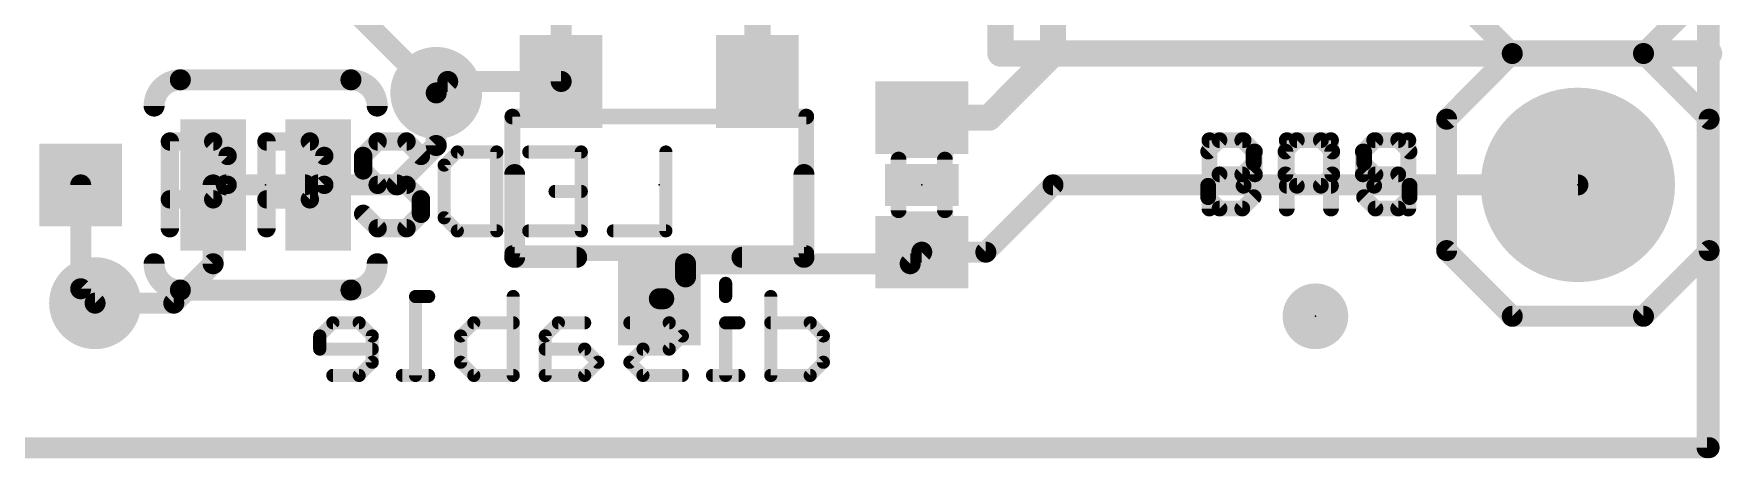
# Model space of a CAD drawing. Extents: x -0.1 to 26.8, y -10.2 to 23.
# Drawn here: x 10.46 to 26.8, y -0.1 to 4 of the extents above; entities that cross this region are included whole.
import ezdxf

# ---------------------------------------------------------------- set-up
doc = ezdxf.new("R2010")
doc.units = 0
for name, color, linetype in [('1', 12, 'CONTINUOUS'), ('16', 132, 'CONTINUOUS'), ('17', 110, 'CONTINUOUS'), ('18', 110, 'CONTINUOUS'), ('20', 53, 'CONTINUOUS'), ('21', 41, 'CONTINUOUS'), ('22', 40, 'CONTINUOUS'), ('23', 53, 'CONTINUOUS'), ('24', 53, 'CONTINUOUS'), ('51', 53, 'CONTINUOUS')]:
    doc.layers.add(name, color=color, linetype=linetype)

# ---------------------------------------------------------------- blocks, each defined once
blk = doc.blocks.new('RECT')
blk.add_solid([(-0.5, -0.5), (0.5, -0.5), (-0.5, 0.5), (0.5, 0.5)])
blk = doc.blocks.new('ROUNDP')
at = {"const_width": 0.5}
blk.add_lwpolyline([(0, -0.25, 1), (0, 0.25, 1), (0, -0.25)], format="xyb", dxfattribs=at)
blk = doc.blocks.new('PIE')
at = {"const_width": 0.5}
blk.add_lwpolyline([(0, -0.25, 1), (0, 0.25, 1), (0, -0.25)], format="xyb", dxfattribs=at)
blk = doc.blocks.new('ROUNDV')
at = {"const_width": 0.5}
blk.add_lwpolyline([(0, -0.25, 1), (0, 0.25, 1), (0, -0.25)], format="xyb", dxfattribs=at)

msp = doc.modelspace()

# ---------------------------------------------------------------- linework, layer by layer
at = {"layer": '1'}
for points, const_width in [([(26.67, 0), (26.67, 22.86)], 0.2032), ([(20.32, 3.81), (20.32, 8.255)], 0.254), ([(12.7, 5.08), (14.351, 3.429)], 0.2032), ([(17.46, 4.78), (17.46, 3.54)], 0.254), ([(15.56, 3.54), (15.56, 4.78)], 0.2032), ([(19.7, 3.19), (20.32, 3.81)], 0.254), ([(14.351, 3.429), (14.462, 3.54)], 0.2032), ([(14.462, 3.54), (15.56, 3.54)], 0.2032), ([(19.05, 3.19), (19.7, 3.19)], 0.254), ([(10.91, 1.536), (10.91, 2.54)], 0.2032), ([(19.67, 1.89), (20.32, 2.54)], 0.2032), ([(20.32, 2.54), (25.4, 2.54)], 0.2032), ([(18.938, 1.778), (19.05, 1.89)], 0.2032), ([(19.05, 1.89), (19.67, 1.89)], 0.2032), ([(16.764, 1.651), (16.764, 1.778)], 0.2032), ([(16.764, 1.778), (18.938, 1.778)], 0.2032), ([(11.049, 1.397), (10.91, 1.536)], 0.2032), ([(16.553, 1.44), (16.764, 1.651)], 0.2032), ([(16.51, 1.44), (16.553, 1.44)], 0.2032), ([(0, 0), (26.67, 0)], 0.2032)]:
    msp.add_lwpolyline(points, dxfattribs=dict(at, const_width=const_width))
for points, const_width in [([(20.3649, 3.7651, 1), (20.2751, 3.8549)], 0.127), ([(20.2565, 3.81, 1), (20.3835, 3.81)], 0.127), ([(14.462, 3.5908, 1), (14.462, 3.4892)], 0.1016), ([(14.4979, 3.5041, 1), (14.4261, 3.5759)], 0.1016), ([(15.56, 3.4892, 1), (15.56, 3.5908)], 0.1016), ([(17.3965, 3.54, 1), (17.5235, 3.54)], 0.127), ([(14.3151, 3.4649, 1), (14.3869, 3.3931)], 0.1016), ([(14.3151, 3.3931, 1), (14.3869, 3.4649)], 0.1016), ([(15.5092, 3.54, 1), (15.6108, 3.54)], 0.1016), ([(19.05, 3.2535, 1), (19.05, 3.1265)], 0.127), ([(19.6551, 3.2349, 1), (19.7449, 3.1451)], 0.127), ([(19.7, 3.1265, 1), (19.7, 3.2535)], 0.127), ([(10.9608, 2.54, 1), (10.8592, 2.54)], 0.1016), ([(20.32, 2.5908, 1), (20.32, 2.4892)], 0.1016), ([(20.3559, 2.5041, 1), (20.2841, 2.5759)], 0.1016), ([(25.4, 2.4892, 1), (25.4, 2.5908)], 0.1016), ([(19.05, 1.9408, 1), (19.05, 1.8392)], 0.1016), ([(19.0859, 1.8541, 1), (19.0141, 1.9259)], 0.1016), ([(19.6341, 1.9259, 1), (19.7059, 1.8541)], 0.1016), ([(19.67, 1.8392, 1), (19.67, 1.9408)], 0.1016), ([(16.8148, 1.778, 1), (16.7132, 1.778)], 0.1016), ([(16.764, 1.8288, 1), (16.764, 1.7272)], 0.1016), ([(18.9021, 1.8139, 1), (18.9739, 1.7421)], 0.1016), ([(18.938, 1.7272, 1), (18.938, 1.8288)], 0.1016), ([(10.9459, 1.5719, 1), (10.8741, 1.5001)], 0.1016), ([(16.7132, 1.651, 1), (16.8148, 1.651)], 0.1016), ([(16.7999, 1.6151, 1), (16.7281, 1.6869)], 0.1016), ([(10.8592, 1.536, 1), (10.9608, 1.536)], 0.1016), ([(11.0131, 1.3611, 1), (11.0849, 1.4329)], 0.1016), ([(16.51, 1.4908, 1), (16.51, 1.3892)], 0.1016), ([(16.5171, 1.4759, 1), (16.5889, 1.4041)], 0.1016), ([(16.553, 1.3892, 1), (16.553, 1.4908)], 0.1016), ([(26.6192, 0, 1), (26.7208, 0)], 0.1016), ([(26.67, -0.0508, 1), (26.67, 0.0508)], 0.1016)]:
    msp.add_lwpolyline(points, format="xyb", dxfattribs=dict(at, const_width=const_width))
at = {"layer": '16', "const_width": 0.2032}
for points in [[(26.67, 0), (26.67, 22.86)], [(14.351, 3.429), (14.351, 2.921)], [(14.351, 2.921), (13.97, 2.54)], [(12.192, 1.778), (12.192, 2.54)], [(12.319, 2.54), (13.081, 2.54)], [(13.97, 2.54), (13.208, 2.54)], [(11.811, 1.397), (12.192, 1.778)], [(11.049, 1.397), (11.811, 1.397)], [(0, 0), (26.67, 0)]]:
    msp.add_lwpolyline(points, dxfattribs=at)
at = {"layer": '16', "const_width": 0.1016}
for points in [[(14.4018, 3.429, 1), (14.3002, 3.429)], [(14.3002, 2.921, 1), (14.4018, 2.921)], [(14.3869, 2.8851, 1), (14.3151, 2.9569)], [(12.2428, 2.54, 1), (12.1412, 2.54)], [(12.319, 2.5908, 1), (12.319, 2.4892)], [(13.081, 2.4892, 1), (13.081, 2.5908)], [(13.208, 2.5908, 1), (13.208, 2.4892)], [(13.9341, 2.5759, 1), (14.0059, 2.5041)], [(13.97, 2.4892, 1), (13.97, 2.5908)], [(12.1412, 1.778, 1), (12.2428, 1.778)], [(12.2279, 1.7421, 1), (12.1561, 1.8139)], [(11.049, 1.4478, 1), (11.049, 1.3462)], [(11.7751, 1.4329, 1), (11.8469, 1.3611)], [(11.811, 1.3462, 1), (11.811, 1.4478)], [(26.6192, 0, 1), (26.7208, 0)], [(26.67, -0.0508, 1), (26.67, 0.0508)]]:
    msp.add_lwpolyline(points, format="xyb", dxfattribs=at)
at = {"layer": '20', "const_width": 0.2032}
for points in [[(26.65, 0), (26.67, 22.86)], [(0, 0), (26.65, 0)]]:
    msp.add_lwpolyline(points, dxfattribs=at)
at = {"layer": '20', "const_width": 0.1016}
for points in [[(26.5992, 0, 1), (26.7008, 0)], [(26.65, -0.0508, 1), (26.65, 0.0508)]]:
    msp.add_lwpolyline(points, format="xyb", dxfattribs=at)
at = {"layer": '21'}
for points, const_width in [([(19.812, 19.05), (19.812, 3.81)], 0.254), ([(24.13, 4.445), (24.765, 3.81)], 0.2032), ([(26.035, 3.81), (26.67, 4.445)], 0.2032), ([(19.812, 3.81), (26.67, 3.81)], 0.254), ([(24.765, 3.81), (24.13, 3.175)], 0.2032), ([(24.765, 3.81), (26.035, 3.81)], 0.2032), ([(26.035, 3.81), (24.765, 3.81)], 0.2032), ([(26.67, 3.175), (26.035, 3.81)], 0.2032), ([(24.13, 3.175), (24.13, 1.905)], 0.2032), ([(26.67, 1.905), (26.67, 3.175)], 0.2032), ([(11.7729, 2.1209), (11.7729, 2.9598)], 0.1778), ([(11.7729, 2.9598), (12.1924, 2.9598)], 0.1778), ([(12.1924, 2.9598), (12.3322, 2.82)], 0.1778), ([(12.7084, 2.1209), (12.7084, 2.9598)], 0.1778), ([(12.7084, 2.9598), (13.1279, 2.9598)], 0.1778), ([(13.1279, 2.9598), (13.2677, 2.82)], 0.1778), ([(13.7838, 2.9598), (13.6439, 2.82)], 0.1778), ([(14.0634, 2.9598), (13.7838, 2.9598)], 0.1778), ([(14.2032, 2.82), (14.0634, 2.9598)], 0.1778), ([(21.834, 2.3114), (21.834, 2.9724)], 0.1524), ([(21.834, 2.9724), (22.1644, 2.9724)], 0.1524), ([(22.1644, 2.9724), (22.2746, 2.8622)], 0.1524), ([(22.5824, 2.3114), (22.5824, 2.9724)], 0.1524), ([(22.5824, 2.9724), (22.9129, 2.9724)], 0.1524), ([(22.9129, 2.9724), (23.023, 2.8622)], 0.1524), ([(23.4409, 2.9724), (23.3308, 2.8622)], 0.1524), ([(23.6613, 2.9724), (23.4409, 2.9724)], 0.1524), ([(23.7714, 2.8622), (23.6613, 2.9724)], 0.1524), ([(12.3322, 2.82), (12.3322, 2.5404)], 0.1778), ([(13.2677, 2.82), (13.2677, 2.5404)], 0.1778), ([(13.6439, 2.82), (13.6439, 2.6802)], 0.1778), ([(22.2746, 2.8622), (22.2746, 2.6419)], 0.1524), ([(23.023, 2.8622), (23.023, 2.6419)], 0.1524), ([(23.3308, 2.8622), (23.3308, 2.752)], 0.1524), ([(23.3308, 2.752), (23.4409, 2.6419)], 0.1524), ([(12.3322, 2.5404), (12.1924, 2.4005)], 0.1778), ([(13.2677, 2.5404), (13.1279, 2.4005)], 0.1778), ([(13.6439, 2.6802), (13.7838, 2.5404)], 0.1778), ([(13.7838, 2.5404), (14.0634, 2.5404)], 0.1778), ([(14.0634, 2.5404), (14.2032, 2.4005)], 0.1778), ([(15.11, 1.84), (15.11, 2.64)], 0.2032), ([(17.91, 1.84), (17.91, 2.64)], 0.2032), ([(22.2746, 2.6419), (22.1644, 2.5317)], 0.1524), ([(23.023, 2.6419), (22.9129, 2.5317)], 0.1524), ([(23.4409, 2.6419), (23.6613, 2.6419)], 0.1524), ([(23.6613, 2.6419), (23.7714, 2.5317)], 0.1524), ([(12.1924, 2.4005), (11.7729, 2.4005)], 0.1778), ([(13.1279, 2.4005), (12.7084, 2.4005)], 0.1778), ([(14.2032, 2.4005), (14.2032, 2.2607)], 0.1778), ([(22.1644, 2.5317), (21.834, 2.5317)], 0.1524), ([(22.9129, 2.5317), (22.5824, 2.5317)], 0.1524), ([(23.4409, 2.3114), (23.3308, 2.4216)], 0.1524), ([(23.7714, 2.4216), (23.6613, 2.3114)], 0.1524), ([(23.7714, 2.5317), (23.7714, 2.4216)], 0.1524), ([(13.7838, 2.1209), (13.6439, 2.2607)], 0.1778), ([(14.2032, 2.2607), (14.0634, 2.1209)], 0.1778), ([(23.6613, 2.3114), (23.4409, 2.3114)], 0.1524), ([(14.0634, 2.1209), (13.7838, 2.1209)], 0.1778), ([(24.13, 1.905), (24.765, 1.27)], 0.2032), ([(26.035, 1.27), (26.67, 1.905)], 0.2032), ([(15.71, 1.84), (15.11, 1.84)], 0.2032), ([(17.31, 1.84), (17.91, 1.84)], 0.2032), ([(24.765, 1.27), (26.035, 1.27)], 0.2032)]:
    msp.add_lwpolyline(points, dxfattribs=dict(at, const_width=const_width))
for points, const_width in [([(19.812, 3.8735, 1), (19.812, 3.7465)], 0.127), ([(26.67, 3.7465, 1), (26.67, 3.8735)], 0.127), ([(19.7485, 3.81, 1), (19.8755, 3.81)], 0.127), ([(24.765, 3.8608, 1), (24.765, 3.7592)], 0.1016), ([(24.765, 3.8608, 1), (24.765, 3.7592)], 0.1016), ([(24.8009, 3.7741, 1), (24.7291, 3.8459)], 0.1016), ([(24.7291, 3.7741, 1), (24.8009, 3.8459)], 0.1016), ([(26.0709, 3.8459, 1), (25.9991, 3.7741)], 0.1016), ([(25.9991, 3.8459, 1), (26.0709, 3.7741)], 0.1016), ([(26.035, 3.7592, 1), (26.035, 3.8608)], 0.1016), ([(26.035, 3.7592, 1), (26.035, 3.8608)], 0.1016), ([(24.1808, 3.175, 1), (24.0792, 3.175)], 0.1016), ([(26.7208, 3.175, 1), (26.6192, 3.175)], 0.1016), ([(24.0941, 3.2109, 1), (24.1659, 3.1391)], 0.1016), ([(26.6341, 3.1391, 1), (26.7059, 3.2109)], 0.1016), ([(11.7729, 3.0043, 1), (11.7729, 2.9154)], 0.0889), ([(11.8173, 2.9598, 1), (11.7285, 2.9598)], 0.0889), ([(12.2238, 2.9912, 1), (12.1609, 2.9284)], 0.0889), ([(12.1924, 2.9154, 1), (12.1924, 3.0043)], 0.0889), ([(12.7084, 3.0043, 1), (12.7084, 2.9154)], 0.0889), ([(12.7529, 2.9598, 1), (12.664, 2.9598)], 0.0889), ([(13.1593, 2.9912, 1), (13.0964, 2.9284)], 0.0889), ([(13.1279, 2.9154, 1), (13.1279, 3.0043)], 0.0889), ([(13.7838, 3.0043, 1), (13.7838, 2.9154)], 0.0889), ([(13.8152, 2.9284, 1), (13.7523, 2.9912)], 0.0889), ([(14.0948, 2.9912, 1), (14.032, 2.9284)], 0.0889), ([(14.0634, 2.9154, 1), (14.0634, 3.0043)], 0.0889), ([(21.8721, 2.9724, 1), (21.7959, 2.9724)], 0.0762), ([(21.834, 3.0105, 1), (21.834, 2.9343)], 0.0762), ([(22.1914, 2.9993, 1), (22.1375, 2.9454)], 0.0762), ([(22.1644, 2.9343, 1), (22.1644, 3.0105)], 0.0762), ([(22.6205, 2.9724, 1), (22.5443, 2.9724)], 0.0762), ([(22.5824, 3.0105, 1), (22.5824, 2.9343)], 0.0762), ([(22.9398, 2.9993, 1), (22.8859, 2.9454)], 0.0762), ([(22.9129, 2.9343, 1), (22.9129, 3.0105)], 0.0762), ([(23.4409, 3.0105, 1), (23.4409, 2.9343)], 0.0762), ([(23.4679, 2.9454, 1), (23.414, 2.9993)], 0.0762), ([(23.6882, 2.9993, 1), (23.6343, 2.9454)], 0.0762), ([(23.6613, 2.9343, 1), (23.6613, 3.0105)], 0.0762), ([(12.3766, 2.82, 1), (12.2877, 2.82)], 0.0889), ([(12.3007, 2.7886, 1), (12.3636, 2.8514)], 0.0889), ([(13.3121, 2.82, 1), (13.2232, 2.82)], 0.0889), ([(13.2363, 2.7886, 1), (13.2991, 2.8514)], 0.0889), ([(13.6884, 2.82, 1), (13.5995, 2.82)], 0.0889), ([(13.6125, 2.8514, 1), (13.6754, 2.7886)], 0.0889), ([(14.1718, 2.7886, 1), (14.2346, 2.8514)], 0.0889), ([(22.3127, 2.8622, 1), (22.2365, 2.8622)], 0.0762), ([(22.2477, 2.8353, 1), (22.3015, 2.8891)], 0.0762), ([(23.0611, 2.8622, 1), (22.9849, 2.8622)], 0.0762), ([(22.9961, 2.8353, 1), (23.05, 2.8891)], 0.0762), ([(23.3577, 2.779, 1), (23.3038, 2.7251)], 0.0762), ([(23.3689, 2.8622, 1), (23.2927, 2.8622)], 0.0762), ([(23.3038, 2.8891, 1), (23.3577, 2.8353)], 0.0762), ([(23.2927, 2.752, 1), (23.3689, 2.752)], 0.0762), ([(23.7445, 2.8353, 1), (23.7984, 2.8891)], 0.0762), ([(12.3636, 2.5089, 1), (12.3007, 2.5718)], 0.0889), ([(13.2991, 2.5089, 1), (13.2363, 2.5718)], 0.0889), ([(13.6754, 2.7116, 1), (13.6125, 2.6487)], 0.0889), ([(13.5995, 2.6802, 1), (13.6884, 2.6802)], 0.0889), ([(13.7838, 2.5848, 1), (13.7838, 2.4959)], 0.0889), ([(13.7523, 2.5089, 1), (13.8152, 2.5718)], 0.0889), ([(14.0948, 2.5718, 1), (14.032, 2.5089)], 0.0889), ([(14.0634, 2.4959, 1), (14.0634, 2.5848)], 0.0889), ([(15.1608, 2.64, 1), (15.0592, 2.64)], 0.1016), ([(17.9608, 2.64, 1), (17.8592, 2.64)], 0.1016), ([(22.2365, 2.6419, 1), (22.3127, 2.6419)], 0.0762), ([(22.3015, 2.6149, 1), (22.2477, 2.6688)], 0.0762), ([(22.9849, 2.6419, 1), (23.0611, 2.6419)], 0.0762), ([(23.05, 2.6149, 1), (22.9961, 2.6688)], 0.0762), ([(23.4409, 2.68, 1), (23.4409, 2.6038)], 0.0762), ([(23.414, 2.6149, 1), (23.4679, 2.6688)], 0.0762), ([(23.6882, 2.6688, 1), (23.6343, 2.6149)], 0.0762), ([(23.6613, 2.6038, 1), (23.6613, 2.68)], 0.0762), ([(11.7729, 2.445, 1), (11.7729, 2.3561)], 0.0889), ([(12.1609, 2.432, 1), (12.2238, 2.3691)], 0.0889), ([(12.1924, 2.3561, 1), (12.1924, 2.445)], 0.0889), ([(12.2877, 2.5404, 1), (12.3766, 2.5404)], 0.0889), ([(12.7084, 2.445, 1), (12.7084, 2.3561)], 0.0889), ([(13.0964, 2.432, 1), (13.1593, 2.3691)], 0.0889), ([(13.1279, 2.3561, 1), (13.1279, 2.445)], 0.0889), ([(13.2232, 2.5404, 1), (13.3121, 2.5404)], 0.0889), ([(14.2477, 2.4005, 1), (14.1588, 2.4005)], 0.0889), ([(14.1718, 2.3691, 1), (14.2346, 2.432)], 0.0889), ([(21.834, 2.5698, 1), (21.834, 2.4936)], 0.0762), ([(22.1375, 2.5587, 1), (22.1914, 2.5048)], 0.0762), ([(22.1644, 2.4936, 1), (22.1644, 2.5698)], 0.0762), ([(22.5824, 2.5698, 1), (22.5824, 2.4936)], 0.0762), ([(22.8859, 2.5587, 1), (22.9398, 2.5048)], 0.0762), ([(22.9129, 2.4936, 1), (22.9129, 2.5698)], 0.0762), ([(23.3577, 2.4485, 1), (23.3038, 2.3946)], 0.0762), ([(23.8095, 2.5317, 1), (23.7333, 2.5317)], 0.0762), ([(23.7333, 2.4216, 1), (23.8095, 2.4216)], 0.0762), ([(23.7445, 2.5048, 1), (23.7984, 2.5587)], 0.0762), ([(23.7984, 2.3946, 1), (23.7445, 2.4485)], 0.0762), ([(13.6754, 2.2921, 1), (13.6125, 2.2293)], 0.0889), ([(14.1588, 2.2607, 1), (14.2477, 2.2607)], 0.0889), ([(14.2346, 2.2293, 1), (14.1718, 2.2921)], 0.0889), ([(21.7959, 2.3114, 1), (21.8721, 2.3114)], 0.0762), ([(22.5443, 2.3114, 1), (22.6205, 2.3114)], 0.0762), ([(23.4409, 2.3495, 1), (23.4409, 2.2733)], 0.0762), ([(23.414, 2.2845, 1), (23.4679, 2.3383)], 0.0762), ([(23.6343, 2.3383, 1), (23.6882, 2.2845)], 0.0762), ([(23.6613, 2.2733, 1), (23.6613, 2.3495)], 0.0762), ([(11.7285, 2.1209, 1), (11.8173, 2.1209)], 0.0889), ([(12.664, 2.1209, 1), (12.7529, 2.1209)], 0.0889), ([(13.7838, 2.1654, 1), (13.7838, 2.0765)], 0.0889), ([(13.7523, 2.0895, 1), (13.8152, 2.1523)], 0.0889), ([(14.032, 2.1523, 1), (14.0948, 2.0895)], 0.0889), ([(14.0634, 2.0765, 1), (14.0634, 2.1654)], 0.0889), ([(24.1659, 1.9409, 1), (24.0941, 1.8691)], 0.1016), ([(26.7059, 1.8691, 1), (26.6341, 1.9409)], 0.1016), ([(15.11, 1.8908, 1), (15.11, 1.7892)], 0.1016), ([(15.0592, 1.84, 1), (15.1608, 1.84)], 0.1016), ([(15.71, 1.7892, 1), (15.71, 1.8908)], 0.1016), ([(17.31, 1.8908, 1), (17.31, 1.7892)], 0.1016), ([(17.8592, 1.84, 1), (17.9608, 1.84)], 0.1016), ([(17.91, 1.7892, 1), (17.91, 1.8908)], 0.1016), ([(24.0792, 1.905, 1), (24.1808, 1.905)], 0.1016), ([(26.6192, 1.905, 1), (26.7208, 1.905)], 0.1016), ([(24.765, 1.3208, 1), (24.765, 1.2192)], 0.1016), ([(24.7291, 1.2341, 1), (24.8009, 1.3059)], 0.1016), ([(25.9991, 1.3059, 1), (26.0709, 1.2341)], 0.1016), ([(26.035, 1.2192, 1), (26.035, 1.3208)], 0.1016)]:
    msp.add_lwpolyline(points, format="xyb", dxfattribs=dict(at, const_width=const_width))
at = {"layer": '22'}
for points, const_width in [([(11.8745, 3.556, 0.4142), (11.6205, 3.302)], 0.2032), ([(11.8745, 3.6068, 1), (11.8745, 3.5052)], 0.1016), ([(11.8745, 3.5052, 1), (11.8745, 3.6068)], 0.1016), ([(13.7795, 3.302, 0.4142), (13.5255, 3.556)], 0.2032), ([(13.5255, 3.6068, 1), (13.5255, 3.5052)], 0.1016), ([(13.5255, 3.5052, 1), (13.5255, 3.6068)], 0.1016), ([(11.5697, 3.302, 1), (11.6713, 3.302)], 0.1016), ([(13.7287, 3.302, 1), (13.8303, 3.302)], 0.1016), ([(21.9317, 3.0105, 1), (21.9317, 2.9343)], 0.0762), ([(21.9587, 2.9454, 1), (21.9048, 2.9993)], 0.0762), ([(22.179, 2.9993, 1), (22.1251, 2.9454)], 0.0762), ([(22.1521, 2.9343, 1), (22.1521, 3.0105)], 0.0762), ([(22.6802, 3.0105, 1), (22.6802, 2.9343)], 0.0762), ([(22.7071, 2.9454, 1), (22.6532, 2.9993)], 0.0762), ([(23.0487, 2.9724, 1), (22.9725, 2.9724)], 0.0762), ([(23.0106, 2.9343, 1), (23.0106, 3.0105)], 0.0762), ([(23.4286, 3.0105, 1), (23.4286, 2.9343)], 0.0762), ([(23.4555, 2.9454, 1), (23.4016, 2.9993)], 0.0762), ([(23.7971, 2.9724, 1), (23.7209, 2.9724)], 0.0762), ([(23.759, 2.9343, 1), (23.759, 3.0105)], 0.0762), ([(14.4597, 2.731, 1), (14.3962, 2.731)], 0.0635), ([(14.4055, 2.7535, 1), (14.4504, 2.7086)], 0.0635), ([(14.555, 2.8899, 1), (14.555, 2.8264)], 0.0635), ([(14.5775, 2.8357, 1), (14.5326, 2.8806)], 0.0635), ([(14.9681, 2.8582, 1), (14.9046, 2.8582)], 0.0635), ([(14.9363, 2.8264, 1), (14.9363, 2.8899)], 0.0635), ([(15.2465, 2.8899, 1), (15.2465, 2.8264)], 0.0635), ([(15.7867, 2.8582, 1), (15.7232, 2.8582)], 0.0635), ([(15.7549, 2.8264, 1), (15.7549, 2.8899)], 0.0635), ([(16.6052, 2.8582, 1), (16.5418, 2.8582)], 0.0635), ([(21.7946, 2.8891, 1), (21.8485, 2.8353)], 0.0762), ([(22.3003, 2.8622, 1), (22.2241, 2.8622)], 0.0762), ([(22.2241, 2.752, 1), (22.3003, 2.752)], 0.0762), ([(22.2353, 2.8353, 1), (22.2892, 2.8891)], 0.0762), ([(22.2892, 2.7251, 1), (22.2353, 2.779)], 0.0762), ([(22.6081, 2.8622, 1), (22.5319, 2.8622)], 0.0762), ([(22.543, 2.8891, 1), (22.5969, 2.8353)], 0.0762), ([(23.3565, 2.8622, 1), (23.2803, 2.8622)], 0.0762), ([(23.2915, 2.8891, 1), (23.3453, 2.8353)], 0.0762), ([(21.9317, 2.68, 1), (21.9317, 2.6038)], 0.0762), ([(21.9587, 2.6149, 1), (21.9048, 2.6688)], 0.0762), ([(22.1251, 2.6688, 1), (22.179, 2.6149)], 0.0762), ([(22.1521, 2.6038, 1), (22.1521, 2.68)], 0.0762), ([(22.5969, 2.6688, 1), (22.543, 2.6149)], 0.0762), ([(22.5319, 2.6419, 1), (22.6081, 2.6419)], 0.0762), ([(23.3453, 2.6688, 1), (23.2915, 2.6149)], 0.0762), ([(23.2803, 2.6419, 1), (23.3565, 2.6419)], 0.0762), ([(15.5007, 2.5086, 1), (15.5007, 2.4451)], 0.0635), ([(15.7549, 2.4451, 1), (15.7549, 2.5086)], 0.0635), ([(21.7946, 2.5587, 1), (21.8485, 2.5048)], 0.0762), ([(21.8485, 2.4485, 1), (21.7946, 2.3946)], 0.0762), ([(21.8597, 2.5317, 1), (21.7835, 2.5317)], 0.0762), ([(21.7835, 2.4216, 1), (21.8597, 2.4216)], 0.0762), ([(22.2892, 2.3946, 1), (22.2353, 2.4485)], 0.0762), ([(22.6802, 2.5698, 1), (22.6802, 2.4936)], 0.0762), ([(22.6532, 2.5048, 1), (22.7071, 2.5587)], 0.0762), ([(23.0106, 2.4936, 1), (23.0106, 2.5698)], 0.0762), ([(23.4286, 2.5698, 1), (23.4286, 2.4936)], 0.0762), ([(23.4016, 2.5048, 1), (23.4555, 2.5587)], 0.0762), ([(23.759, 2.4936, 1), (23.759, 2.5698)], 0.0762), ([(21.9317, 2.3495, 1), (21.9317, 2.2733)], 0.0762), ([(21.9048, 2.2845, 1), (21.9587, 2.3383)], 0.0762), ([(22.1251, 2.3383, 1), (22.179, 2.2845)], 0.0762), ([(22.1521, 2.2733, 1), (22.1521, 2.3495)], 0.0762), ([(22.9725, 2.3114, 1), (23.0487, 2.3114)], 0.0762), ([(23.7209, 2.3114, 1), (23.7971, 2.3114)], 0.0762), ([(14.3962, 2.2226, 1), (14.4597, 2.2226)], 0.0635), ([(14.4504, 2.2451, 1), (14.4055, 2.2002)], 0.0635), ([(14.555, 2.1273, 1), (14.555, 2.0637)], 0.0635), ([(14.5326, 2.073, 1), (14.5775, 2.118)], 0.0635), ([(14.9046, 2.0955, 1), (14.9681, 2.0955)], 0.0635), ([(14.9363, 2.0637, 1), (14.9363, 2.1273)], 0.0635), ([(15.2465, 2.1273, 1), (15.2465, 2.0637)], 0.0635), ([(15.7232, 2.0955, 1), (15.7867, 2.0955)], 0.0635), ([(15.7549, 2.0637, 1), (15.7549, 2.1273)], 0.0635), ([(16.0651, 2.1273, 1), (16.0651, 2.0637)], 0.0635), ([(16.5418, 2.0955, 1), (16.6052, 2.0955)], 0.0635), ([(16.5735, 2.0637, 1), (16.5735, 2.1273)], 0.0635), ([(11.6205, 1.778, 0.4142), (11.8745, 1.524)], 0.2032), ([(11.6713, 1.778, 1), (11.5697, 1.778)], 0.1016), ([(13.5255, 1.524, 0.4142), (13.7795, 1.778)], 0.2032), ([(13.8303, 1.778, 1), (13.7287, 1.778)], 0.1016), ([(17.1836, 1.5883, 1), (17.1201, 1.5883)], 0.0635), ([(11.8745, 1.5748, 1), (11.8745, 1.4732)], 0.1016), ([(11.8745, 1.4732, 1), (11.8745, 1.5748)], 0.1016), ([(13.5255, 1.5748, 1), (13.5255, 1.4732)], 0.1016), ([(13.5255, 1.4732, 1), (13.5255, 1.5748)], 0.1016), ([(14.1821, 1.4612, 1), (14.1186, 1.4612)], 0.0635), ([(14.1504, 1.4929, 1), (14.1504, 1.4294)], 0.0635), ([(14.2775, 1.4294, 1), (14.2775, 1.4929)], 0.0635), ([(15.1278, 1.4612, 1), (15.0643, 1.4612)], 0.0635), ([(17.1201, 1.4612, 1), (17.1836, 1.4612)], 0.0635), ([(17.6208, 1.4612, 1), (17.5573, 1.4612)], 0.0635), ([(13.3504, 1.2387, 1), (13.3504, 1.1752)], 0.0635), ([(13.3729, 1.1845, 1), (13.328, 1.2294)], 0.0635), ([(13.6271, 1.2294, 1), (13.5822, 1.1845)], 0.0635), ([(13.6046, 1.1752, 1), (13.6046, 1.2387)], 0.0635), ([(14.7147, 1.2387, 1), (14.7147, 1.1752)], 0.0635), ([(14.7372, 1.1845, 1), (14.6923, 1.2294)], 0.0635), ([(15.096, 1.1752, 1), (15.096, 1.2387)], 0.0635), ([(15.5333, 1.2387, 1), (15.5333, 1.1752)], 0.0635), ([(15.5558, 1.1845, 1), (15.5108, 1.2294)], 0.0635), ([(15.7875, 1.1752, 1), (15.7875, 1.2387)], 0.0635), ([(16.2248, 1.2387, 1), (16.2248, 1.1752)], 0.0635), ([(16.6285, 1.2294, 1), (16.5836, 1.1845)], 0.0635), ([(16.6061, 1.1752, 1), (16.6061, 1.2387)], 0.0635), ([(17.1518, 1.2387, 1), (17.1518, 1.1752)], 0.0635), ([(17.1836, 1.2069, 1), (17.1201, 1.2069)], 0.0635), ([(17.2789, 1.1752, 1), (17.2789, 1.2387)], 0.0635), ([(17.5891, 1.2387, 1), (17.5891, 1.1752)], 0.0635), ([(17.9928, 1.2294, 1), (17.9479, 1.1845)], 0.0635), ([(17.9704, 1.1752, 1), (17.9704, 1.2387)], 0.0635), ([(13.2551, 1.0798, 1), (13.1916, 1.0798)], 0.0635), ([(13.2233, 0.9845, 1), (13.2233, 0.921)], 0.0635), ([(13.1916, 0.9527, 1), (13.2551, 0.9527)], 0.0635), ([(13.2009, 1.1023, 1), (13.2458, 1.0574)], 0.0635), ([(13.7635, 1.0798, 1), (13.7, 1.0798)], 0.0635), ([(13.7093, 1.0574, 1), (13.7542, 1.1023)], 0.0635), ([(13.7317, 0.921, 1), (13.7317, 0.9845)], 0.0635), ([(14.6194, 1.0798, 1), (14.5559, 1.0798)], 0.0635), ([(14.5652, 1.1023, 1), (14.6101, 1.0574)], 0.0635), ([(15.4379, 1.0798, 1), (15.3744, 1.0798)], 0.0635), ([(15.3837, 1.1023, 1), (15.4286, 1.0574)], 0.0635), ([(15.4062, 0.9845, 1), (15.4062, 0.921)], 0.0635), ([(15.81, 0.9752, 1), (15.7651, 0.9303)], 0.0635), ([(15.7875, 0.921, 1), (15.7875, 0.9845)], 0.0635), ([(16.3519, 0.9845, 1), (16.3519, 0.921)], 0.0635), ([(16.3743, 0.9303, 1), (16.3294, 0.9752)], 0.0635), ([(16.5836, 0.9752, 1), (16.6285, 0.9303)], 0.0635), ([(16.6061, 0.921, 1), (16.6061, 0.9845)], 0.0635), ([(16.7557, 1.0574, 1), (16.7108, 1.1023)], 0.0635), ([(16.7108, 1.0574, 1), (16.7557, 1.1023)], 0.0635), ([(18.1292, 1.0798, 1), (18.0658, 1.0798)], 0.0635), ([(18.075, 1.0574, 1), (18.12, 1.1023)], 0.0635), ([(13.7, 0.8256, 1), (13.7635, 0.8256)], 0.0635), ([(13.7542, 0.8032, 1), (13.7093, 0.8481)], 0.0635), ([(14.5559, 0.8256, 1), (14.6194, 0.8256)], 0.0635), ([(14.6101, 0.8481, 1), (14.5652, 0.8032)], 0.0635), ([(15.9371, 0.8032, 1), (15.8922, 0.8481)], 0.0635), ([(15.8922, 0.8032, 1), (15.9371, 0.8481)], 0.0635), ([(16.2472, 0.8481, 1), (16.2023, 0.8032)], 0.0635), ([(16.2023, 0.8481, 1), (16.2472, 0.8032)], 0.0635), ([(18.0658, 0.8256, 1), (18.1292, 0.8256)], 0.0635), ([(18.12, 0.8032, 1), (18.075, 0.8481)], 0.0635), ([(13.3504, 0.7303, 1), (13.3504, 0.6667)], 0.0635), ([(13.5822, 0.721, 1), (13.6271, 0.676)], 0.0635), ([(13.6046, 0.6667, 1), (13.6046, 0.7303)], 0.0635), ([(14.0233, 0.7303, 1), (14.0233, 0.6667)], 0.0635), ([(14.1186, 0.6985, 1), (14.1821, 0.6985)], 0.0635), ([(14.2775, 0.6667, 1), (14.2775, 0.7303)], 0.0635), ([(14.7147, 0.7303, 1), (14.7147, 0.6667)], 0.0635), ([(14.6923, 0.676, 1), (14.7372, 0.721)], 0.0635), ([(15.0643, 0.6985, 1), (15.1278, 0.6985)], 0.0635), ([(15.096, 0.6667, 1), (15.096, 0.7303)], 0.0635), ([(15.4062, 0.7303, 1), (15.4062, 0.6667)], 0.0635), ([(15.3744, 0.6985, 1), (15.4379, 0.6985)], 0.0635), ([(15.7651, 0.721, 1), (15.81, 0.676)], 0.0635), ([(15.7875, 0.6667, 1), (15.7875, 0.7303)], 0.0635), ([(16.3519, 0.7303, 1), (16.3519, 0.6667)], 0.0635), ([(16.3294, 0.676, 1), (16.3743, 0.721)], 0.0635), ([(16.7332, 0.6667, 1), (16.7332, 0.7303)], 0.0635), ([(17.0247, 0.7303, 1), (17.0247, 0.6667)], 0.0635), ([(17.1201, 0.6985, 1), (17.1836, 0.6985)], 0.0635), ([(17.2789, 0.6667, 1), (17.2789, 0.7303)], 0.0635), ([(17.5891, 0.7303, 1), (17.5891, 0.6667)], 0.0635), ([(17.5573, 0.6985, 1), (17.6208, 0.6985)], 0.0635), ([(17.9479, 0.721, 1), (17.9928, 0.676)], 0.0635), ([(17.9704, 0.6667, 1), (17.9704, 0.7303)], 0.0635)]:
    msp.add_lwpolyline(points, format="xyb", dxfattribs=dict(at, const_width=const_width))
for points, const_width in [([(13.5255, 3.556), (11.8745, 3.556)], 0.2032), ([(21.8216, 2.8622), (21.9317, 2.9724)], 0.1524), ([(21.9317, 2.9724), (22.1521, 2.9724)], 0.1524), ([(22.1521, 2.9724), (22.2622, 2.8622)], 0.1524), ([(22.6802, 2.9724), (22.57, 2.8622)], 0.1524), ([(23.0106, 2.9724), (22.6802, 2.9724)], 0.1524), ([(23.0106, 2.3114), (23.0106, 2.9724)], 0.1524), ([(23.4286, 2.9724), (23.3184, 2.8622)], 0.1524), ([(23.759, 2.9724), (23.4286, 2.9724)], 0.1524), ([(23.759, 2.3114), (23.759, 2.9724)], 0.1524), ([(14.4279, 2.731), (14.555, 2.8582)], 0.127), ([(14.4279, 2.2226), (14.4279, 2.731)], 0.127), ([(14.555, 2.8582), (14.9363, 2.8582)], 0.127), ([(14.9363, 2.8582), (14.9363, 2.0955)], 0.127), ([(15.2465, 2.8582), (15.7549, 2.8582)], 0.127), ([(15.7549, 2.8582), (15.7549, 2.0955)], 0.127), ([(16.5735, 2.8582), (16.5735, 2.0955)], 0.127), ([(22.2622, 2.752), (22.1521, 2.6419)], 0.1524), ([(22.2622, 2.8622), (22.2622, 2.752)], 0.1524), ([(22.57, 2.8622), (22.57, 2.6419)], 0.1524), ([(23.3184, 2.8622), (23.3184, 2.6419)], 0.1524), ([(21.9317, 2.6419), (21.8216, 2.5317)], 0.1524), ([(22.1521, 2.6419), (21.9317, 2.6419)], 0.1524), ([(22.57, 2.6419), (22.6802, 2.5317)], 0.1524), ([(23.3184, 2.6419), (23.4286, 2.5317)], 0.1524), ([(15.7549, 2.4768), (15.5007, 2.4768)], 0.127), ([(21.8216, 2.5317), (21.8216, 2.4216)], 0.1524), ([(21.8216, 2.4216), (21.9317, 2.3114)], 0.1524), ([(22.1521, 2.3114), (22.2622, 2.4216)], 0.1524), ([(22.6802, 2.5317), (23.0106, 2.5317)], 0.1524), ([(23.4286, 2.5317), (23.759, 2.5317)], 0.1524), ([(21.9317, 2.3114), (22.1521, 2.3114)], 0.1524), ([(14.555, 2.0955), (14.4279, 2.2226)], 0.127), ([(14.9363, 2.0955), (14.555, 2.0955)], 0.127), ([(15.7549, 2.0955), (15.2465, 2.0955)], 0.127), ([(16.5735, 2.0955), (16.0651, 2.0955)], 0.127), ([(17.1518, 1.5883), (17.1518, 1.4612)], 0.127), ([(11.8745, 1.524), (13.5255, 1.524)], 0.2032), ([(14.2775, 1.4612), (14.1504, 1.4612)], 0.127), ([(14.1504, 1.4612), (14.1504, 0.6985)], 0.127), ([(15.096, 1.4612), (15.096, 0.6985)], 0.127), ([(17.5891, 1.4612), (17.5891, 0.6985)], 0.127), ([(13.3504, 1.2069), (13.2233, 1.0798)], 0.127), ([(13.6046, 1.2069), (13.3504, 1.2069)], 0.127), ([(13.7317, 1.0798), (13.6046, 1.2069)], 0.127), ([(14.5876, 1.0798), (14.7147, 1.2069)], 0.127), ([(14.7147, 1.2069), (15.096, 1.2069)], 0.127), ([(15.5333, 1.2069), (15.4062, 1.0798)], 0.127), ([(15.7875, 1.2069), (15.5333, 1.2069)], 0.127), ([(16.6061, 1.2069), (16.2248, 1.2069)], 0.127), ([(16.7332, 1.0798), (16.6061, 1.2069)], 0.127), ([(17.2789, 1.2069), (17.1518, 1.2069)], 0.127), ([(17.1518, 1.2069), (17.1518, 0.6985)], 0.127), ([(17.9704, 1.2069), (17.5891, 1.2069)], 0.127), ([(18.0975, 1.0798), (17.9704, 1.2069)], 0.127), ([(13.2233, 1.0798), (13.2233, 0.9527)], 0.127), ([(13.2233, 0.9527), (13.7317, 0.9527)], 0.127), ([(13.7317, 0.8256), (13.7317, 1.0798)], 0.127), ([(14.5876, 0.8256), (14.5876, 1.0798)], 0.127), ([(15.4062, 1.0798), (15.4062, 0.6985)], 0.127), ([(15.7875, 0.9527), (15.4062, 0.9527)], 0.127), ([(15.9146, 0.8256), (15.7875, 0.9527)], 0.127), ([(16.2248, 0.8256), (16.3519, 0.9527)], 0.127), ([(16.3519, 0.9527), (16.6061, 0.9527)], 0.127), ([(16.6061, 0.9527), (16.7332, 1.0798)], 0.127), ([(18.0975, 0.8256), (18.0975, 1.0798)], 0.127), ([(13.6046, 0.6985), (13.7317, 0.8256)], 0.127), ([(14.7147, 0.6985), (14.5876, 0.8256)], 0.127), ([(15.7875, 0.6985), (15.9146, 0.8256)], 0.127), ([(16.3519, 0.6985), (16.2248, 0.8256)], 0.127), ([(17.9704, 0.6985), (18.0975, 0.8256)], 0.127), ([(13.3504, 0.6985), (13.6046, 0.6985)], 0.127), ([(14.2775, 0.6985), (14.0233, 0.6985)], 0.127), ([(15.096, 0.6985), (14.7147, 0.6985)], 0.127), ([(15.4062, 0.6985), (15.7875, 0.6985)], 0.127), ([(16.7332, 0.6985), (16.3519, 0.6985)], 0.127), ([(17.2789, 0.6985), (17.0247, 0.6985)], 0.127), ([(17.5891, 0.6985), (17.9704, 0.6985)], 0.127)]:
    msp.add_lwpolyline(points, dxfattribs=dict(at, const_width=const_width))
at = {"layer": '23'}
for p in [(16.51, 2.54), (19.05, 2.54), (25.4, 2.54), (22.86, 1.27)]:
    msp.add_point(p, dxfattribs=at)
at = {"layer": '24'}
msp.add_point((12.7, 2.54), dxfattribs=at)
at = {"layer": '51', "const_width": 0.1524}
for points in [[(15.0876, 1.8796), (15.0876, 3.2004)], [(15.0876, 3.2004), (17.9324, 3.2004)], [(17.9324, 3.2004), (17.9324, 1.8796)], [(18.826, 2.295), (18.826, 2.785)], [(19.274, 2.785), (19.274, 2.295)], [(17.9324, 1.8796), (15.0876, 1.8796)]]:
    msp.add_lwpolyline(points, dxfattribs=at)
at = {"layer": '51', "const_width": 0.0762}
for points in [[(15.1257, 3.2004, 1), (15.0495, 3.2004)], [(15.0876, 3.2385, 1), (15.0876, 3.1623)], [(17.9705, 3.2004, 1), (17.8943, 3.2004)], [(17.9324, 3.1623, 1), (17.9324, 3.2385)], [(18.8641, 2.785, 1), (18.7879, 2.785)], [(19.3121, 2.785, 1), (19.2359, 2.785)], [(18.7879, 2.295, 1), (18.8641, 2.295)], [(19.2359, 2.295, 1), (19.3121, 2.295)], [(15.0876, 1.9177, 1), (15.0876, 1.8415)], [(15.0495, 1.8796, 1), (15.1257, 1.8796)], [(17.8943, 1.8796, 1), (17.9705, 1.8796)], [(17.9324, 1.8415, 1), (17.9324, 1.9177)]]:
    msp.add_lwpolyline(points, format="xyb", dxfattribs=at)

# ---------------------------------------------------------------- block references
at = {"layer": '1'}
for p, xscale, yscale, rotation in [((15.56, 3.54), 0.8, 0.9, 180), ((17.46, 3.54), 0.8, 0.9, 180), ((19.05, 3.19), 0.7, 0.9, 90), ((10.91, 2.54), 0.8, 0.8, 90), ((19.05, 1.89), 0.7, 0.9, 90), ((16.51, 1.44), 0.8, 0.9, 180)]:
    msp.add_blockref('RECT', p, dxfattribs=dict(at, xscale=xscale, yscale=yscale, rotation=rotation))
at = {"layer": '1', "xscale": 0.635, "yscale": 0.635}
msp.add_blockref('PIE', (22.86, 1.27), dxfattribs=at)
at = {"layer": '16', "xscale": 0.635, "yscale": 1.27}
for p in [(12.192, 2.54), (13.208, 2.54)]:
    msp.add_blockref('RECT', p, dxfattribs=at)
at = {"layer": '17', "xscale": 1.8796, "yscale": 1.8796, "rotation": 90}
msp.add_blockref('ROUNDP', (25.4, 2.54), dxfattribs=at)
msp.add_blockref('ROUNDP', (25.4, 2.54), dxfattribs=at)
at = {"layer": '18', "xscale": 0.889, "yscale": 0.889}
for p in [(14.351, 3.429), (14.351, 3.429), (11.049, 1.397), (11.049, 1.397)]:
    msp.add_blockref('ROUNDV', p, dxfattribs=at)
at = {"layer": '21', "xscale": 0.4064, "yscale": 0.7112, "rotation": 90}
msp.add_blockref('RECT', (19.05, 2.54), dxfattribs=at)
at = {"layer": '51', "xscale": 0.3, "yscale": 0.5999, "rotation": 90}
for p in [(19.0549, 2.9488), (19.0549, 2.136)]:
    msp.add_blockref('RECT', p, dxfattribs=at)
at = {"layer": '51', "xscale": 0.508, "yscale": 0.508}
msp.add_blockref('RECT', (25.4, 2.54), dxfattribs=at)

doc.saveas('drawing.dxf')
